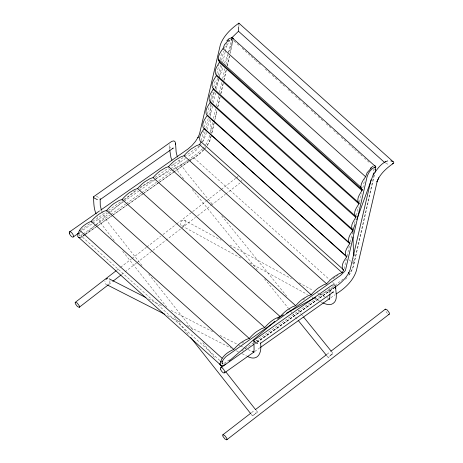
<?xml version="1.0" encoding="UTF-8"?>
<svg xmlns="http://www.w3.org/2000/svg" width="463" height="463" viewBox="0 0 463 463"><rect width="100%" height="100%" fill="white"/><g stroke="black" fill="none" stroke-linecap="round" stroke-linejoin="round"><path stroke-width="0.35" stroke-dasharray="2.31 1.74" d="M238.96 26.177L239.001 24.892M231.431 39.014L231.344 41.022L231.367 40.692L228.305 54.021M374.081 169.261L374.104 168.931L373.3 172.439M232.976 40.842L230.215 53.106M169.701 149.387L169.603 144.699M329.859 293.131L329.772 288.565M79.219 232.947L79.393 233.543L80.012 232.374M216.956 110.559L214.705 120.426L216.997 110.657M217.755 107.034L220.006 97.161M220.81 93.636L223.218 83.062M223.861 80.238L226.106 70.37M227.073 66.14L229.318 56.266M229.961 53.448L233.016 40.05L228.045 53.627M374.011 175.188L353.778 264.026L352.592 268.361L348.847 275.086M210.26 132.58L212.673 122.058M213.484 118.551L215.735 108.73M216.383 105.929L218.796 95.407M219.445 92.6L221.858 82.078M222.662 78.571L224.92 68.75M225.886 64.542L228.143 54.721M217.801 107.15L220.058 97.323M220.863 93.815L223.282 83.288M223.93 80.475L226.343 69.948M227.316 65.74L229.573 55.913M354.126 255.912L354.612 253.811M374.405 175.026L354.415 262.064L352.864 268.048L351.174 271.845L348.303 276.104M201.364 140.555L203.483 131.417M204.455 127.198L206.243 119.466M207.546 113.84L209.334 106.102M210.636 100.477L212.586 92.039M213.727 87.119L215.515 79.387M216.811 73.762L218.93 64.617M220.064 59.698L221.852 51.96M202.748 141.944L205.676 129.275M205.838 128.569L208.281 118.007M208.935 115.194L211.215 105.338M211.863 102.52L214.305 91.958M215.121 88.439L217.564 77.877M218.212 75.064L220.492 65.208M221.632 60.277L223.751 51.127M344.107 268.8L346.388 258.956M347.036 256.143L349.31 246.299M350.288 242.08L352.239 233.641M354.513 223.797L355.491 219.578M356.464 215.359L358.414 206.926M359.554 202.001L361.505 193.563M362.807 187.937L364.757 179.499M206.348 132.522L205.688 135.341L202.69 141.736M207.007 129.704L209.479 119.141M210.138 116.323L212.61 105.755M213.269 102.936L215.573 93.075M216.395 89.556L218.704 79.694M219.526 76.169L221.835 66.307M222.825 62.083L225.128 52.221M225.296 51.515L226.61 45.878L226.297 46.578L230.47 39.309M209.589 135.248L208.564 139.189L206.955 142.801L205.005 145.695M211.157 135.815L210.121 139.803L208.431 143.599L206.278 146.794M211.174 135.937L209.988 140.272L206.915 145.932M224.439 48.418L226.037 44.413L226.841 43.424M210.41 101.825L214.137 91.645M215.376 88.248L218.854 78.745M219.103 78.068L223.079 67.204M224.567 63.13L227.796 54.31M200.381 145.399L201.15 144.178M326.809 355.781L328.169 357.465L329.326 356.325M199.489 146.43L196.381 150.035L187.764 156.812M81.494 230.227L83.218 228.282L92.033 222.043M202.458 148.843L197.776 153.155L188.319 159.822M202.904 148.345L204.224 146.846M203.685 149.977L198.789 154.486L189.373 161.124M204.154 149.445L205.56 147.859M345.491 279.276L347.366 277.163M203.94 149.532L199.252 154.046L190.38 160.314M204.403 149.028L205.78 147.506M251.154 414.223L252.497 415.924L254.534 414.223M256.126 410.311L257.469 412.012L256.896 412.527M228.045 41.93L229.879 40.125L232.131 39.257M343.233 279.033L335.797 284.733M84.845 234.434L82.125 236.801L80.18 237.536M85.389 233.96L95.725 224.972M96.269 224.497L109.87 212.662M110.414 212.187L124.015 200.357M124.559 199.883L135.439 190.415M199.53 145.862L170.205 166.721M116.595 270.398L120.027 267.741M120.6 267.301L131.463 258.898M132.036 258.458L146.337 247.398M146.91 246.958L160.638 236.344M162.924 234.573L176.079 224.399M176.652 223.959L205.827 201.399M206.4 200.959L220.695 189.905M221.268 189.46L235.569 178.405M236.142 177.96L238.306 176.6M108.961 284.311L112.393 281.66M121.543 274.582L124.402 272.371M124.975 271.931L136.417 263.082M136.99 262.643L181.033 228.589M181.606 228.143L195.334 217.529M197.62 215.764L210.775 205.589M211.348 205.144L225.076 194.529M225.649 194.09L239.95 183.03M251.531 412.631L254.39 410.421M327.034 354.253L330.466 351.596M254.569 414.397L252.497 415.924M329.471 356.62L328.169 357.465M256.872 412.417L257.469 412.012M241.941 343.205L243.706 341.954M303.126 299.885L304.891 298.635M333.129 278.639L337.834 275.306M92.623 221.627L107.902 210.81M108.492 210.393L123.187 199.999M123.771 199.582L137.291 190.015M139.641 188.348L152.576 179.198M154.926 177.537L169.62 167.137M85.065 234.724L82.125 236.801L219.884 360.538M85.655 234.307L97.421 225.996M98.011 225.579L112.717 215.185M113.308 214.768L128.014 204.374M128.604 203.963L143.316 193.569M143.9 193.152L159.197 182.347M159.787 181.93L189.795 160.725M229.445 359.768L223.808 363.605M241.854 351.012L253.076 343.095M255.443 341.428L335.206 285.15M257.087 342.024L334.749 287.153M256.67 342.417L334.604 287.378M254.471 344.159L256.236 342.909M256.82 342.498L334.477 287.714M254.708 351.492L259.43 348.153M330.86 297.697L334.992 294.775M83.132 234L94.95 225.666M95.54 225.249L110.316 214.832M110.906 214.415L125.681 203.992M126.272 203.575L141.041 193.158M141.632 192.741L156.407 182.324M158.774 180.657L171.773 171.489M172.363 171.073L187.729 160.239M84.636 234.978L95.818 227.096M96.408 226.679L111.705 215.891M112.295 215.48L127.001 205.109M127.591 204.692L142.303 194.321M142.888 193.904L158.19 183.116M158.774 182.7L173.486 172.329M174.076 171.912L188.788 161.541M79.827 232.357L92.212 223.687M92.803 223.276L107.549 212.957M108.134 212.54L123.471 201.81M124.061 201.393L138.807 191.074M139.398 190.663L154.735 179.933M155.325 179.517L170.071 169.198M170.662 168.787L185.408 158.468M82.605 234.33L81.037 235.337L81.332 235.285L79.503 235.592L80.238 235.69L79.329 234.793L79.526 235.117L79.416 233.242M81.482 236.9L84.052 235.395M140.144 187.145L155.325 178.863M155.956 178.515L172.404 169.545M173.035 169.203L189.483 160.233M190.114 159.885L193.91 157.819L329.523 279.623M320.072 294.873L334.616 286.938M79.59 237.218L81.777 236.848M252.115 351.631L253.07 351.724L246.38 348.894M387.942 164.157L385.575 163.37M96.397 196.318L99.586 197.95M256.566 340.178L258.858 341.156L260.322 342.475M326.89 297.709L328.724 298.398M148.507 298.913L162.027 305.817M171.044 310.418L212.893 331.792M219.977 335.415L237.363 344.293M238.005 344.617L239.938 345.606M240.581 345.936L243.156 347.25M243.804 347.58L245.731 348.564M167.473 315.639L180.998 322.537M186.797 325.489L231.234 348.159M236.385 350.786L238.318 351.776M242.184 353.744L246.686 356.047M331.41 292.35L329.945 291.036L329.679 289.879M184.291 220.122L221.065 240.216M229.943 245.06L291.447 278.662M299.052 282.818L313.005 290.434M317.439 292.859L318.712 293.554M319.343 293.901L325.049 297.014M181.942 225.903L241.564 258.481M249.812 262.99L307.525 294.526M311.964 296.951L313.231 297.645M313.868 297.993L319.574 301.112M320.211 301.454L322.115 302.495M234.093 41.022L239.469 45.854M242.161 48.268L255.078 59.872M255.617 60.352L261.537 65.671M265.305 69.051L270.143 73.403M272.296 75.336L277.678 80.168M279.831 82.101L285.214 86.934M287.905 89.353L292.749 93.705M295.44 96.119L300.817 100.951M302.97 102.89L308.352 107.723M311.043 110.136L315.888 114.488M318.04 116.421L323.423 121.254M326.108 123.673L331.491 128.506M333.644 130.439L339.026 135.271M341.179 137.204L346.561 142.037M348.714 143.97L354.097 148.808M354.635 149.289L362.164 156.054M364.317 157.987L369.161 162.339M348.934 259.674L351.087 261.607M351.625 262.093L353.778 264.026L353.616 258.342M332.747 282.523L334.361 283.969M387.381 313.416L385.482 310.881M212.17 204.085L186.259 172.068L182.26 166.547L178.486 159.596M221.713 215.88L286.724 296.198M298.091 310.239L300.817 313.607M301.268 314.169L302.634 315.859M331.728 351.805L332.637 352.928M183.632 178.84L176.999 169.996L173.521 163.908M192.267 189.512L257.266 269.836M264.535 278.824L288.171 308.034M288.628 308.595L289.988 310.279M290.446 310.841L297.715 319.829M142.037 265.565L109.824 224.7L105.986 219.306L102.936 213.889M148.745 274.084L193.042 330.275M202.881 342.765L215.411 358.657M114.245 240.54L104.846 228.618L100.662 222.738L97.334 216.829M122.747 251.322L167.49 308.08M174.198 316.594L188.962 335.328M170.384 148.033L169.51 146.019M101.663 210.752L102.427 212.639M210.283 103.955L210.619 116.039M210.74 120.305L211.093 133.095M241.564 179.962A3.096 1.094 52.3 0 1 241.889 181.363M237.635 176.976A3.096 1.094 52.3 0 1 237.855 176.635M109.997 280.595A3.177 2.379 -63 0 1 108.035 284.178M107.144 284.485A3.177 2.379 -63 0 1 104.979 281.307M231.992 39.517A0.839 0.671 2.4 0 1 231.454 38.666M231.934 39.06A0.839 0.66 79.8 0 1 231.703 38.724M214.062 123.251L211.655 133.824L214.091 123.291M183.643 225.649A3.137 2.28 -61.3 0 0 184.98 220.521A3.137 2.28 -61.3 0 0 180.738 222.877A3.137 2.28 -61.3 0 0 183.643 225.649"/><path stroke-width="0.69" d="M100.153 198.61L100.263 205.41L101.414 210.127M260.501 343.06C262.174 352.459 257.989 362.02 247.335 356.371M238.503 26.831L238.433 31.131M175.465 144.693L175.292 142.216L174.69 141.36L173.828 140.902L171.761 141.365L93.509 196.816C93.844 202.499 93.601 208.518 96.107 213.79M335.634 288.553L335.461 286.076L334.853 285.22L333.997 284.762L331.925 285.225L253.903 340.236L254.089 349.559L253.678 352.632L253.84 351.631M238.7 24.313L238.896 23.15L393.139 161.691A2.384 1.32 2.1 0 1 393.237 163.433C386.507 168.196 379.897 173.92 376.928 181.855L378.769 177.833L378.555 178.29M329.801 298.311L329.592 299.301L329.928 294.433M352.928 233.468L353.014 229.914L352.111 229.104C350.277 224.514 354.299 220.457 356.076 216.661L355.075 215.764C353.24 211.105 357.32 206.967 359.195 203.153L358.264 202.319C356.441 197.73 360.422 193.638 362.263 189.871L218.75 60.971L218.218 59.09L218.513 56.752A13.265 5.695 -48.1 0 1 223.027 48.673L224.52 44.61L228.687 39.98M359.195 203.153L215.66 74.23C213.837 69.641 217.818 65.549 219.659 61.782L218.218 59.09L360.822 187.174L362.263 189.871L361.354 189.054L360.822 187.174L361.117 184.841A13.265 5.695 -48.1 0 1 365.631 176.762L367.124 172.699L371.291 168.069M375.296 169.551L375.62 168.138M375.047 172.219L375.696 169.412M277.499 318.978L280.219 316.611A20.227 8.681 -48.1 0 1 287.546 309.753L292.651 306.72L295.689 305.684A20.227 8.681 -48.1 0 1 303.016 298.826L308.121 295.793L311.165 294.757A20.227 8.681 -48.1 0 1 318.492 287.899L323.596 284.861L326.635 283.825A20.227 8.681 -48.1 0 1 333.927 276.891L339.049 273.772L342.116 272.672L343.754 269.993L200.033 140.902C198.343 136.388 201.926 132.077 204.235 128.546L203.188 127.609C201.44 123.048 205.213 118.829 207.32 115.183L206.348 114.315C204.536 109.708 208.506 105.581 210.41 101.825L209.507 101.015C207.673 96.426 211.695 92.368 213.472 88.578L212.465 87.681C210.636 83.016 214.716 78.884 216.591 75.064M343.754 269.993L342.637 268.991C340.947 264.477 344.53 260.165 346.839 256.629L204.235 128.546M346.839 256.629L345.792 255.698C344.05 251.137 347.817 246.918 349.924 243.272L207.32 115.183M371.037 179.783L350.202 269.362L348.708 273.037L348.917 272.597C345.716 278.518 340.82 283.333 335.195 286.962M377.241 181.155L356.377 270.728C353.176 280.879 344.941 288.414 336.173 293.941M354.999 224.48L353.014 229.914L210.41 101.825M356.741 219.728L373.878 172.89M201.15 141.904L199.512 144.583L196.445 145.683L191.323 148.802A20.227 8.681 -48.1 0 0 184.031 155.742L180.992 156.778L175.888 159.81A20.227 8.681 -48.1 0 0 168.561 166.668L165.517 167.704L160.412 170.737A20.227 8.681 -48.1 0 0 153.085 177.595L150.047 178.631L144.942 181.664A20.227 8.681 -48.1 0 0 137.615 188.522L134.571 189.558L129.466 192.591A20.227 8.681 -48.1 0 0 122.139 199.449L119.101 200.485L113.996 203.523A20.227 8.681 -48.1 0 0 106.669 210.376L103.625 211.412L98.521 214.45A20.227 8.681 -48.1 0 0 91.194 221.302C84.833 223.999 77.917 228.959 77.691 236.495L221.192 365.486L222.784 365.625L224.08 365.133M283.379 314.886C279.762 317.178 275.433 317.896 272.07 320.68A20.227 8.681 -48.1 0 0 264.743 327.538L261.705 328.574L256.6 331.606A20.227 8.681 -48.1 0 0 249.273 338.465L246.229 339.501L241.125 342.533A20.227 8.681 -48.1 0 0 233.798 349.391C227.437 352.083 220.521 357.048 220.295 364.584L221.192 365.486M100.338 199.2L100.106 199.646L173.312 148.033L172.259 148.49M222.165 361.811L223.403 359.467L225.99 356.551L340.577 275.416L344.813 271.266L345.491 270.189L366.974 177.254C367.992 173.365 370.325 169.603 373.913 167.664M373.219 174.979C376.894 169.516 381.136 162.895 387.751 160.881M231.784 37.769L238.497 31.264L384.504 162.409M226.806 40.808L228.89 38.759L231.992 37.636A0.839 0.66 79.8 0 1 232.889 38.082A0.839 0.66 79.8 0 1 232.605 39.17M370.377 168.225L373.207 166.148M224.729 364.89L225.817 363.941M229.081 361.105L274.779 321.345M330.119 355.653L332.463 353.842M108.388 284.757L79.219 307.31L77.414 306.518L75.51 303.983A3.096 1.094 52.3 0 1 75.411 302.241L116.022 270.838M112.966 281.22L120.97 275.028M331.039 351.157L385.378 309.139L387.184 309.932L389.088 312.467A3.096 1.094 52.3 0 1 389.186 314.209L226.737 439.815L224.937 439.022L223.033 436.487A3.096 1.094 52.3 0 1 222.929 434.745L250.958 413.071M255.535 409.535L326.461 354.693M255.397 413.546L256.207 412.915M220.66 367.853L253.718 344.501M224.601 372.761L254.118 351.909M260.021 347.736L329.679 298.531M260.27 343.505L333.476 291.893L332.428 292.35M69.427 231.992L99.51 210.937M100.691 210.109L187.984 149.011L191.925 145.579L195.444 141.475L198.152 137.158L197.944 137.598L199.512 133.975L220.417 44.512C223.901 35.454 231.124 28.631 238.896 23.15L238.966 23.283M73.333 236.894L78.056 233.595M286.545 313.162L315.639 297.287M392.277 163.885L393.237 163.433M75.411 302.241L77.211 303.034L79.115 305.568A3.096 1.094 52.3 0 1 79.219 307.31M388.735 314.244L389.186 314.209M222.929 434.745L224.734 435.538L226.639 438.073A3.096 1.094 52.3 0 1 226.737 439.815M78.588 237.403L79.648 237.49M390.778 160.904L393.139 161.691M97.444 199.703L94.261 198.066L93.509 196.816M257.607 343.563L255.316 342.579L253.672 340.681M322.746 302.843C325.773 304.249 330.067 305.702 333.076 303.496C338.378 299.885 335.525 292.431 335.727 287.234M222.662 363.796L223.01 363.959L222.101 363.061L222.298 363.391L221.991 361.215M109.227 278.853L145.932 297.593M107.578 285.081L164.897 314.319M78.328 233.803L77.767 233.3M221.1 362.072L220.538 361.568M349.924 243.272L348.952 242.398C347.377 238.15 350.445 233.908 352.847 230.626L210.243 102.537M232.924 38.481L374.989 166.084M223.027 48.673L365.631 176.762M219.479 62.551L362.083 190.64M216.412 75.834L359.016 203.923M213.472 88.578L356.076 216.661M213.275 89.411L355.879 217.5M207.21 115.657L349.82 243.746M204.183 128.783L346.787 256.867M199.512 144.583L342.116 272.672M184.031 155.742L326.635 283.825M168.561 166.668L311.165 294.757M153.085 177.595L295.689 305.684M137.615 188.522L280.219 316.611M122.139 199.449L264.743 327.538M106.669 210.376L249.273 338.465M91.194 221.302L233.798 349.391M79.503 230.152L222.107 358.235M303.543 316.981L331.276 351.243M298.172 320.39L326.351 355.219M219.439 363.768L222.118 367.171M225.701 371.714L255.674 409.743M190.756 337.596L250.709 413.656M177.381 156.957L176.154 152.171L175.564 143.374M171.97 160.175L170.951 157.605L169.736 150.064M375.528 166.564L375.591 167.618M353.026 237.021L353.541 255.495M384.985 162.195A2.384 1.32 2.1 0 1 385.476 161.628M385.158 309.481A3.096 1.094 52.3 0 1 385.378 309.139M106.021 279.403A3.177 2.379 -63 0 1 107.729 278.466M232.501 38.25A0.839 0.671 2.4 0 1 233.068 38.753M231.627 38.296A0.839 0.66 79.8 0 1 231.737 37.897M375.238 166.489A0.839 0.671 2.4 0 1 375.545 167.629A0.839 0.671 2.4 0 1 374.168 167.253M374.729 165.87A0.839 0.66 79.8 0 1 375.701 166.749A0.839 0.66 79.8 0 1 374.671 167.299M69.363 233.294A3.166 1.331 55 0 0 72.94 237.137A3.166 1.331 55 0 0 71.846 232.901A3.166 1.331 55 0 0 69.363 233.294M220.591 369.156A3.172 1.343 54.8 0 0 224.196 372.999A3.172 1.343 54.8 0 0 223.097 368.756A3.172 1.343 54.8 0 0 220.591 369.156"/></g></svg>
